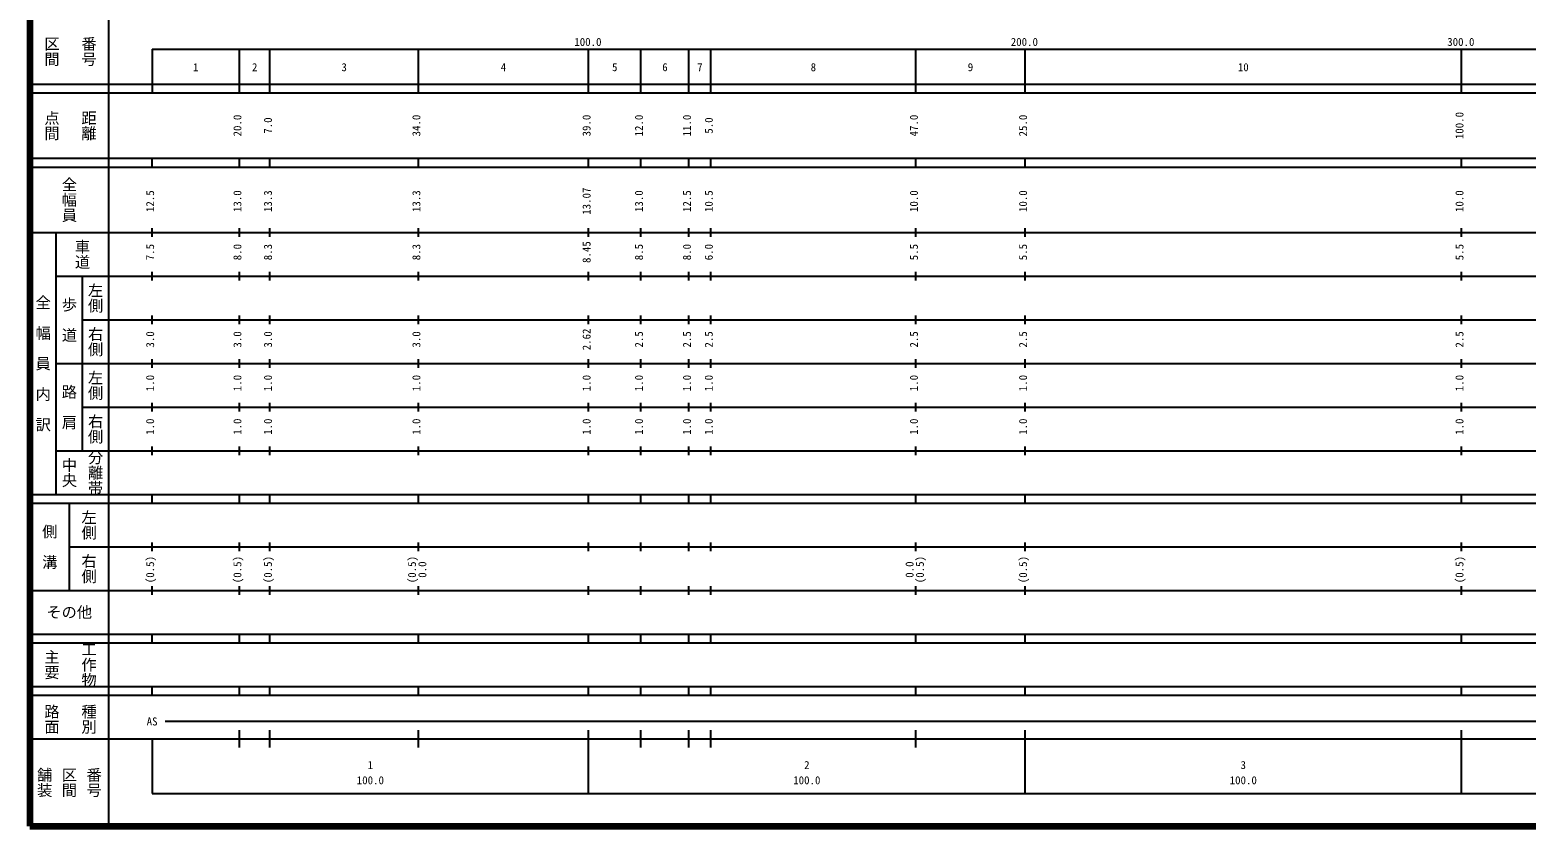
# Model space of a CAD drawing. Units: millimetres on the paper, enlarged 1000 times. Extents: x 40000 to 680000, y 20000 to 380000.
# Drawn here: x 40000 to 382796, y 20000 to 202409 of the extents above; entities that cross this region are included whole.
import ezdxf
from ezdxf.enums import TextEntityAlignment as Align

# ---------------------------------------------------------------- set-up
doc = ezdxf.new("R2010")
doc.units = ezdxf.units.MM
doc.header["$LTSCALE"] = 1000
doc.layers.add('S-TTL', color=2, linetype='Continuous', lineweight=140)
doc.layers.add('S-TTL-BAND', color=7, linetype='Continuous', lineweight=25)
doc.styles.add('@ＭＳ ゴシック', font='')
doc.styles.add('ＭＳ ゴシック', font='')
doc.styles.get('@ＭＳ ゴシック').set_extended_font_data('@MS Gothic')
doc.styles.get('ＭＳ ゴシック').set_extended_font_data('MS Gothic')

msp = doc.modelspace()

# ---------------------------------------------------------------- linework, layer by layer
at = {"layer": 'S-TTL'}
for p, q in [((40000, 380000), (40000, 20000)), ((40000, 380000), (40000, 20000)), ((40000, 20000), (680000, 20000)), ((40000, 20000), (680000, 20000))]:
    msp.add_line(p, q, dxfattribs=at)
at = {"layer": 'S-TTL-BAND'}
for p, q in [((58000, 370000), (58000, 20000)), ((58000, 370000), (58000, 20000)), ((68000, 198000), (579000, 198000)), ((68000, 198000), (68000, 188000)), ((68000, 198000), (579000, 198000)), ((68000, 198000), (68000, 188000)), ((88000, 188000), (88000, 198000)), ((95000, 188000), (95000, 198000)), ((129000, 188000), (129000, 198000)), ((168000, 188000), (168000, 198000)), ((180000, 188000), (180000, 198000)), ((191000, 188000), (191000, 198000)), ((196000, 188000), (196000, 198000)), ((243000, 188000), (243000, 198000)), ((268000, 188000), (268000, 198000)), ((368000, 188000), (368000, 198000)), ((40000, 190000), (579000, 190000)), ((40000, 190000), (579000, 190000)), ((40000, 188000), (579000, 188000)), ((40000, 188000), (579000, 188000)), ((40000, 173000), (579000, 173000)), ((40000, 173000), (579000, 173000)), ((68000, 171000), (68000, 173000)), ((68000, 171000), (68000, 173000)), ((88000, 171000), (88000, 173000)), ((95000, 171000), (95000, 173000)), ((129000, 171000), (129000, 173000)), ((168000, 171000), (168000, 173000)), ((180000, 171000), (180000, 173000)), ((191000, 171000), (191000, 173000)), ((196000, 171000), (196000, 173000)), ((243000, 171000), (243000, 173000)), ((268000, 171000), (268000, 173000)), ((368000, 171000), (368000, 173000)), ((40000, 171000), (579000, 171000)), ((40000, 171000), (579000, 171000)), ((40000, 156000), (579000, 156000)), ((40000, 156000), (579000, 156000)), ((46000, 96000), (46000, 156000)), ((46000, 96000), (46000, 156000)), ((68000, 155000), (68000, 157000)), ((68000, 155000), (68000, 157000)), ((88000, 155000), (88000, 157000)), ((95000, 155000), (95000, 157000)), ((129000, 155000), (129000, 157000)), ((168000, 155000), (168000, 157000)), ((180000, 155000), (180000, 157000)), ((191000, 155000), (191000, 157000)), ((196000, 155000), (196000, 157000)), ((243000, 155000), (243000, 157000)), ((268000, 155000), (268000, 157000)), ((368000, 155000), (368000, 157000)), ((46000, 146000), (579000, 146000)), ((46000, 146000), (579000, 146000)), ((52000, 146000), (52000, 106000)), ((52000, 146000), (52000, 106000)), ((68000, 145000), (68000, 147000)), ((68000, 145000), (68000, 147000)), ((88000, 145000), (88000, 147000)), ((95000, 145000), (95000, 147000)), ((129000, 145000), (129000, 147000)), ((168000, 145000), (168000, 147000)), ((180000, 145000), (180000, 147000)), ((191000, 145000), (191000, 147000)), ((196000, 145000), (196000, 147000)), ((243000, 145000), (243000, 147000)), ((268000, 145000), (268000, 147000)), ((368000, 145000), (368000, 147000)), ((52000, 136000), (579000, 136000)), ((52000, 136000), (579000, 136000)), ((68000, 135000), (68000, 137000)), ((68000, 135000), (68000, 137000)), ((88000, 135000), (88000, 137000)), ((95000, 135000), (95000, 137000)), ((129000, 135000), (129000, 137000)), ((168000, 135000), (168000, 137000)), ((180000, 135000), (180000, 137000)), ((191000, 135000), (191000, 137000)), ((196000, 135000), (196000, 137000)), ((243000, 135000), (243000, 137000)), ((268000, 135000), (268000, 137000)), ((368000, 135000), (368000, 137000)), ((68000, 125000), (68000, 127000)), ((68000, 125000), (68000, 127000)), ((88000, 125000), (88000, 127000)), ((95000, 125000), (95000, 127000)), ((129000, 125000), (129000, 127000)), ((168000, 125000), (168000, 127000)), ((180000, 125000), (180000, 127000)), ((191000, 125000), (191000, 127000)), ((196000, 125000), (196000, 127000)), ((243000, 125000), (243000, 127000)), ((268000, 125000), (268000, 127000)), ((368000, 125000), (368000, 127000)), ((46000, 126000), (579000, 126000)), ((46000, 126000), (579000, 126000)), ((68000, 115000), (68000, 117000)), ((68000, 115000), (68000, 117000)), ((88000, 115000), (88000, 117000)), ((95000, 115000), (95000, 117000)), ((129000, 115000), (129000, 117000)), ((168000, 115000), (168000, 117000)), ((180000, 115000), (180000, 117000)), ((191000, 115000), (191000, 117000)), ((196000, 115000), (196000, 117000)), ((243000, 115000), (243000, 117000)), ((268000, 115000), (268000, 117000)), ((368000, 115000), (368000, 117000)), ((52000, 116000), (579000, 116000)), ((52000, 116000), (579000, 116000)), ((68000, 105000), (68000, 107000)), ((68000, 105000), (68000, 107000)), ((88000, 105000), (88000, 107000)), ((95000, 105000), (95000, 107000)), ((129000, 105000), (129000, 107000)), ((168000, 105000), (168000, 107000)), ((180000, 105000), (180000, 107000)), ((191000, 105000), (191000, 107000)), ((196000, 105000), (196000, 107000)), ((243000, 105000), (243000, 107000)), ((268000, 105000), (268000, 107000)), ((368000, 105000), (368000, 107000)), ((46000, 106000), (579000, 106000)), ((46000, 106000), (579000, 106000)), ((40000, 96000), (579000, 96000)), ((40000, 96000), (579000, 96000)), ((68000, 94000), (68000, 96000)), ((68000, 94000), (68000, 96000)), ((88000, 94000), (88000, 96000)), ((95000, 94000), (95000, 96000)), ((129000, 94000), (129000, 96000)), ((168000, 94000), (168000, 96000)), ((180000, 94000), (180000, 96000)), ((191000, 94000), (191000, 96000)), ((196000, 94000), (196000, 96000)), ((243000, 94000), (243000, 96000)), ((268000, 94000), (268000, 96000)), ((368000, 94000), (368000, 96000)), ((40000, 94000), (579000, 94000)), ((40000, 94000), (579000, 94000)), ((49000, 94000), (49000, 74000)), ((49000, 94000), (49000, 74000)), ((49000, 84000), (579000, 84000)), ((49000, 84000), (579000, 84000)), ((68000, 83000), (68000, 85000)), ((68000, 83000), (68000, 85000)), ((88000, 83000), (88000, 85000)), ((95000, 83000), (95000, 85000)), ((129000, 83000), (129000, 85000)), ((168000, 83000), (168000, 85000)), ((180000, 83000), (180000, 85000)), ((191000, 83000), (191000, 85000)), ((196000, 83000), (196000, 85000)), ((243000, 83000), (243000, 85000)), ((268000, 83000), (268000, 85000)), ((368000, 83000), (368000, 85000)), ((40000, 74000), (579000, 74000)), ((40000, 74000), (579000, 74000)), ((68000, 73000), (68000, 75000)), ((68000, 73000), (68000, 75000)), ((88000, 73000), (88000, 75000)), ((95000, 73000), (95000, 75000)), ((129000, 73000), (129000, 75000)), ((168000, 73000), (168000, 75000)), ((180000, 73000), (180000, 75000)), ((191000, 73000), (191000, 75000)), ((196000, 73000), (196000, 75000)), ((243000, 73000), (243000, 75000)), ((268000, 73000), (268000, 75000)), ((368000, 73000), (368000, 75000)), ((40000, 64000), (579000, 64000)), ((40000, 64000), (579000, 64000)), ((40000, 62000), (579000, 62000)), ((40000, 62000), (579000, 62000)), ((68000, 62000), (68000, 64000)), ((68000, 62000), (68000, 64000)), ((88000, 62000), (88000, 64000)), ((95000, 62000), (95000, 64000)), ((129000, 62000), (129000, 64000)), ((168000, 62000), (168000, 64000)), ((180000, 62000), (180000, 64000)), ((191000, 62000), (191000, 64000)), ((196000, 62000), (196000, 64000)), ((243000, 62000), (243000, 64000)), ((268000, 62000), (268000, 64000)), ((368000, 62000), (368000, 64000)), ((40000, 52000), (579000, 52000)), ((40000, 52000), (579000, 52000)), ((68000, 50000), (68000, 52000)), ((68000, 50000), (68000, 52000)), ((88000, 50000), (88000, 52000)), ((95000, 50000), (95000, 52000)), ((129000, 50000), (129000, 52000)), ((168000, 50000), (168000, 52000)), ((180000, 50000), (180000, 52000)), ((191000, 50000), (191000, 52000)), ((196000, 50000), (196000, 52000)), ((243000, 50000), (243000, 52000)), ((268000, 50000), (268000, 52000)), ((368000, 50000), (368000, 52000)), ((40000, 50000), (579000, 50000)), ((40000, 50000), (579000, 50000)), ((71000, 44000), (565000, 44000)), ((88000, 38000), (88000, 42000)), ((95000, 38000), (95000, 42000)), ((129000, 38000), (129000, 42000)), ((168000, 27500), (168000, 42000)), ((180000, 38000), (180000, 42000)), ((191000, 38000), (191000, 42000)), ((196000, 38000), (196000, 42000)), ((243000, 38000), (243000, 42000)), ((268000, 27500), (268000, 42000)), ((368000, 27500), (368000, 42000)), ((40000, 40000), (579000, 40000)), ((40000, 40000), (579000, 40000)), ((68000, 40000), (68000, 27500)), ((68000, 40000), (68000, 27500)), ((68000, 27500), (579000, 27500)), ((68000, 27500), (579000, 27500))]:
    msp.add_line(p, q, dxfattribs=at)

# ---------------------------------------------------------------- texts
at = {"layer": 'S-TTL-BAND', "style": '@ＭＳ ゴシック'}
for s, p in [('区間', (45000, 197500)), ('区間', (45000, 197500)), ('番号', (53500, 197500)), ('番号', (53500, 197500)), ('点間', (45000, 180500)), ('点間', (45000, 180500)), ('距離', (53500, 180500)), ('距離', (53500, 180500)), ('全幅員', (49000, 163500)), ('全幅員', (49000, 163500)), ('車道', (52000, 151000)), ('車道', (52000, 151000)), ('左側', (55000, 141000)), ('左側', (55000, 141000)), ('全\u3000幅\u3000員\u3000内\u3000訳', (43000, 126000)), ('全\u3000幅\u3000員\u3000内\u3000訳', (43000, 126000)), ('歩\u3000道', (49000, 136000)), ('歩\u3000道', (49000, 136000)), ('右側', (55000, 131000)), ('右側', (55000, 131000)), ('左側', (55000, 121000)), ('左側', (55000, 121000)), ('路\u3000肩', (49000, 116000)), ('路\u3000肩', (49000, 116000)), ('右側', (55000, 111000)), ('右側', (55000, 111000)), ('中央', (49000, 101000)), ('中央', (49000, 101000)), ('分離帯', (55000, 101000)), ('分離帯', (55000, 101000)), ('左側', (53500, 89000)), ('左側', (53500, 89000)), ('側\u3000溝', (44500, 84000)), ('側\u3000溝', (44500, 84000)), ('右側', (53500, 79000)), ('右側', (53500, 79000)), ('工作物', (53500, 57000)), ('工作物', (53500, 57000)), ('主要', (45000, 57000)), ('主要', (45000, 57000)), ('路面', (45000, 44500)), ('路面', (45000, 44500)), ('種別', (53500, 44500)), ('種別', (53500, 44500)), ('舗装', (43333, 30000)), ('舗装', (43333, 30000)), ('区間', (49000, 30000)), ('区間', (49000, 30000)), ('番号', (54667, 30000)), ('番号', (54667, 30000))]:
    msp.add_text(s, height=2566, rotation=270, dxfattribs=at).set_placement(p, align=Align.MIDDLE_CENTER)
at = {"layer": 'S-TTL-BAND', "style": 'ＭＳ ゴシック'}
for s, p in [('100.0', (167844, 198195)), ('100.0', (167844, 198195)), ('200.0', (267844, 198195)), ('200.0', (267844, 198195)), ('300.0', (367844, 198195)), ('300.0', (367844, 198195)), ('1', (78000, 192405)), ('2', (91500, 192405)), ('3', (112000, 192405)), ('4', (148500, 192405)), ('5', (174000, 192405)), ('6', (185500, 192405)), ('7', (193500, 192405)), ('8', (219500, 192405)), ('9', (255500, 192405)), ('10', (318000, 192405)), ('AS', (68000, 42500)), ('1', (118000, 32523)), ('2', (218000, 32523)), ('3', (318000, 32523)), ('100.0', (118000, 29033)), ('100.0', (218000, 29033)), ('100.0', (318000, 29033))]:
    msp.add_text(s, height=1833, dxfattribs=at).set_placement(p, align=Align.BOTTOM_CENTER)
for s, p in [('20.0', (89000, 180500)), ('7.0', (96000, 180500)), ('34.0', (130000, 180500)), ('39.0', (169000, 180500)), ('12.0', (181000, 180500)), ('11.0', (192000, 180500)), ('5.0', (197000, 180500)), ('47.0', (244000, 180500)), ('25.0', (269000, 180500)), ('100.0', (369000, 180500)), ('12.5', (69000, 163174)), ('13.0', (89000, 163174)), ('13.3', (96000, 163174)), ('13.3', (130000, 163174)), ('13.07', (169000, 163174)), ('13.0', (181000, 163174)), ('12.5', (192000, 163174)), ('10.5', (197000, 163174)), ('10.0', (244000, 163174)), ('10.0', (269000, 163174)), ('10.0', (369000, 163174)), ('7.5', (69000, 151500)), ('8.0', (89000, 151500)), ('8.3', (96000, 151500)), ('8.3', (130000, 151500)), ('8.45', (169000, 151500)), ('8.5', (181000, 151500)), ('8.0', (192000, 151500)), ('6.0', (197000, 151500)), ('5.5', (244000, 151500)), ('5.5', (269000, 151500)), ('5.5', (369000, 151500)), ('2.62', (169000, 131500)), ('3.0', (69000, 131500)), ('3.0', (89000, 131500)), ('3.0', (96000, 131500)), ('3.0', (130000, 131500)), ('2.5', (181000, 131500)), ('2.5', (192000, 131500)), ('2.5', (197000, 131500)), ('2.5', (244000, 131500)), ('2.5', (269000, 131500)), ('2.5', (369000, 131500)), ('1.0', (69000, 121500)), ('1.0', (89000, 121500)), ('1.0', (96000, 121500)), ('1.0', (130000, 121500)), ('1.0', (169000, 121500)), ('1.0', (181000, 121500)), ('1.0', (192000, 121500)), ('1.0', (197000, 121500)), ('1.0', (244000, 121500)), ('1.0', (269000, 121500)), ('1.0', (369000, 121500)), ('1.0', (69000, 111500)), ('1.0', (89000, 111500)), ('1.0', (96000, 111500)), ('1.0', (130000, 111500)), ('1.0', (169000, 111500)), ('1.0', (181000, 111500)), ('1.0', (192000, 111500)), ('1.0', (197000, 111500)), ('1.0', (244000, 111500)), ('1.0', (269000, 111500)), ('1.0', (369000, 111500)), ('(0.5)', (69000, 78764)), ('(0.5)', (89000, 78764)), ('(0.5)', (96000, 78764)), ('(0.5)', (129000, 78764)), ('0.0', (131370, 78764)), ('0.0', (243000, 78764)), ('(0.5)', (245370, 78764)), ('(0.5)', (269000, 78764)), ('(0.5)', (369000, 78764))]:
    msp.add_text(s, height=1833, rotation=90, dxfattribs=at).set_placement(p, align=Align.BOTTOM_CENTER)
msp.add_text('その他', height=2566, dxfattribs=at).set_placement((49000, 69000), align=Align.MIDDLE_CENTER)
msp.add_text('その他', height=2566, dxfattribs=at).set_placement((49000, 69000), align=Align.MIDDLE_CENTER)

doc.saveas('drawing.dxf')
